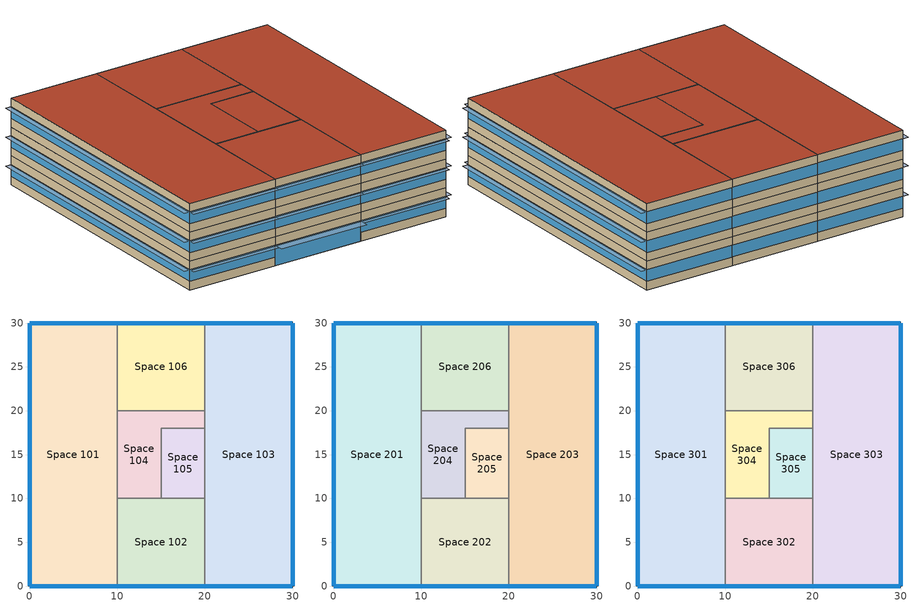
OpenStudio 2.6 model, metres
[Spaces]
Space 101
 floor ground: 10,30 10,0 0,0 0,30 z0
 wall outside: 10,30 0,30 0,0 10,0 z0:3.05
 wall to Space 106: 10,20 10,30 z0:3.05
 wall to Space 104: 10,10 10,20 z0:3.05
 wall to Space 102: 10,0 10,10 z0:3.05
 window: 9.97,30 0.03,30 / 0.03,0 9.97,0 z0.93:2.16; 0,29.97 0,0.03 z0.93:2.15
Space 102
 floor ground: 20,10 20,0 10,0 10,10 z0
 wall outside: 10,0 20,0 z0:3.05
 wall to Space 104: 15,10 10,10 z0:3.05
 wall to Space 105: 20,10 15,10 z0:3.05
 wall to Space 103: 20,0 20,10 z0:3.05
 window: 10.03,0 19.97,0 z0.03:2.17
Space 103
 floor ground: 30,30 30,0 20,0 20,30 z0
 wall outside: 20,0 30,0 30,30 20,30 z0:3.05
 wall to Space 105: 20,18 20,10 z0:3.05
 wall to Space 104: 20,20 20,18 z0:3.05
 wall to Space 106: 20,30 20,20 z0:3.05
 window: 29.97,30 20.03,30 / 20.03,0 29.97,0 z0.93:2.16; 30,0.03 30,29.97 z0.93:2.15
Space 104
 floor ground: 20,20 20,18 15,18 15,10 10,10 10,20 z0
 wall to Space 105: 15,10 15,18 20,18 z0:3.05
 wall to Space 106: 20,20 10,20 z0:3.05
Space 105
 floor ground: 20,18 20,10 15,10 15,18 z0
Space 106
 floor ground: 20,30 20,20 10,20 10,30 z0
 wall outside: 20,30 10,30 z0:3.05
 window: 19.97,30 10.03,30 z0.93:2.16
Space 201
 floor to Space 101: 10,30 10,0 0,0 0,30 z3.05
 wall outside: 10,30 0,30 0,0 10,0 z3.05:6.1
 wall to Space 206: 10,20 10,30 z3.05:6.1
 wall to Space 204: 10,10 10,20 z3.05:6.1
 wall to Space 202: 10,0 10,10 z3.05:6.1
 window: 0.03,0 9.97,0 / 9.97,30 0.03,30 / 0,29.97 0,0.03 z3.98:5.2
Space 202
 floor to Space 102: 20,10 20,0 10,0 10,10 z3.05
 wall outside: 10,0 20,0 z3.05:6.1
 wall to Space 204: 15,10 10,10 z3.05:6.1
 wall to Space 205: 20,10 15,10 z3.05:6.1
 wall to Space 203: 20,0 20,10 z3.05:6.1
 window: 10.03,0 19.97,0 z3.98:5.2
Space 203
 floor to Space 103: 30,30 30,0 20,0 20,30 z3.05
 wall outside: 20,0 30,0 30,30 20,30 z3.05:6.1
 wall to Space 205: 20,18 20,10 z3.05:6.1
 wall to Space 204: 20,20 20,18 z3.05:6.1
 wall to Space 206: 20,30 20,20 z3.05:6.1
 window: 29.97,30 20.03,30 / 30,0.03 30,29.97 / 20.03,0 29.97,0 z3.98:5.2
Space 204
 floor to Space 104: 20,20 20,18 15,18 15,10 10,10 10,20 z3.05
 wall to Space 205: 15,10 15,18 20,18 z3.05:6.1
 wall to Space 206: 20,20 10,20 z3.05:6.1
Space 205
 floor to Space 105: 20,18 20,10 15,10 15,18 z3.05
Space 206
 floor to Space 106: 20,30 20,20 10,20 10,30 z3.05
 wall outside: 20,30 10,30 z3.05:6.1
 window: 19.97,30 10.03,30 z3.98:5.2
Space 301
 floor to Space 201: 10,30 10,0 0,0 0,30 z6.1
 wall outside: 10,30 0,30 0,0 10,0 z6.1:9.14
 wall to Space 306: 10,20 10,30 z6.1:9.14
 wall to Space 304: 10,10 10,20 z6.1:9.14
 wall to Space 302: 10,0 10,10 z6.1:9.14
 window: 0,29.97 0,0.03 / 9.97,30 0.03,30 / 0.03,0 9.97,0 z7.03:8.25
 roof outside: 10,0 10,30 0,30 0,0 z9.14
Space 302
 floor to Space 202: 20,10 20,0 10,0 10,10 z6.1
 wall outside: 10,0 20,0 z6.1:9.14
 wall to Space 304: 15,10 10,10 z6.1:9.14
 wall to Space 305: 20,10 15,10 z6.1:9.14
 wall to Space 303: 20,0 20,10 z6.1:9.14
 window: 10.03,0 19.97,0 z7.03:8.25
 roof outside: 20,0 20,10 10,10 10,0 z9.14
Space 303
 floor to Space 203: 30,30 30,0 20,0 20,30 z6.1
 wall outside: 20,0 30,0 30,30 20,30 z6.1:9.14
 wall to Space 305: 20,18 20,10 z6.1:9.14
 wall to Space 304: 20,20 20,18 z6.1:9.14
 wall to Space 306: 20,30 20,20 z6.1:9.14
 window: 29.97,30 20.03,30 / 30,0.03 30,29.97 / 20.03,0 29.97,0 z7.03:8.25
 roof outside: 30,0 30,30 20,30 20,0 z9.14
Space 304
 floor to Space 204: 20,20 20,18 15,18 15,10 10,10 10,20 z6.1
 wall to Space 305: 15,10 15,18 20,18 z6.1:9.14
 wall to Space 306: 20,20 10,20 z6.1:9.14
 roof outside: 15,10 15,18 20,18 20,20 10,20 10,10 z9.14
Space 305
 floor to Space 205: 20,18 20,10 15,10 15,18 z6.1
 roof outside: 20,10 20,18 15,18 15,10 z9.14
Space 306
 floor to Space 206: 20,30 20,20 10,20 10,30 z6.1
 wall outside: 20,30 10,30 z6.1:9.14
 window: 19.97,30 10.03,30 z7.03:8.25
 roof outside: 20,20 20,30 10,30 10,20 z9.14
shading: 30.61,0.03 30.61,29.97 30,29.97 30,0.03 z2.15; 30.61,0.03 30.61,29.97 30,29.97 30,0.03 z8.25; 9.97,-0.61 9.97,0 0.03,0 0.03,-0.61 z2.16; 29.97,-0.61 29.97,0 20.03,0 20.03,-0.61 z2.16; 0,0.03 0,29.97 -0.61,29.97 -0.61,0.03 z2.15; 9.97,-0.61 9.97,0 0.03,0 0.03,-0.61 z5.2; 0,0.03 0,29.97 -0.61,29.97 -0.61,0.03 z8.25; 29.97,-0.61 29.97,0 20.03,0 20.03,-0.61 z5.2; 19.97,-0.61 19.97,0 10.03,0 10.03,-0.61 z5.2; 30.61,0.03 30.61,29.97 30,29.97 30,0.03 z5.2; 0,0.03 0,29.97 -0.61,29.97 -0.61,0.03 z5.2; 29.97,-0.61 29.97,0 20.03,0 20.03,-0.61 z8.25; 9.97,-0.61 9.97,0 0.03,0 0.03,-0.61 z8.25; 19.97,-0.61 19.97,0 10.03,0 10.03,-0.61 z8.25; 19.97,-1.07 19.97,0 10.03,0 10.03,-1.07 z2.17
[Building]
Building 1: Space Type=189.1-2009 - Office - OpenOffice - CZ4-8; Default Construction Set=189.1-2009 - CZ5 - Office
[Site]
BELGRADE: Latitude {deg}=44.82; Longitude {deg}=20.28; Time Zone {hr}=1; Elevation {m}=99
[ClimateZones]
Climate Zone Institution Name 1=ASHRAE; Climate Zone Document Name 1=ANSI/ASHRAE Standard 169; Climate Zone Document Year 1=2006; Climate Zone Institution Name 2=CEC; Climate Zone Document Name 2=California Climate Zone Descriptions; Climate Zone Document Year 2=1995
[DefaultConstructionSet] Interior Partition Construction=Interior Partition
Name | Default Exterior Surface Constructions | Default Interior Surface Constructions | Default Ground Contact Surface Constructions | Default Exterior SubSurface Constructions | Default Interior SubSurface Constructions
189.1-2009 - CZ5 - Office | Default Surface Constructions 13 | Default Surface Constructions 14 | Default Surface Constructions 15 | Default Sub Surface Constructions 9 | Default Sub Surface Constructions 10
OS Belgrade case 3 CZ8 - Office | Default Surface Constructions 25 | Default Surface Constructions 26 | Default Surface Constructions 27 | Default Sub Surface Constructions 17 | Default Sub Surface Constructions 18
[DefaultSurfaceConstructions]
Name | Floor Construction | Wall Construction | Roof Ceiling Construction
Default Surface Constructions 13 | ExtSlabCarpet 4in ClimateZone 1-8 | ASHRAE 189.1-2009 ExtWall Mass ClimateZone 5 | ASHRAE 189.1-2009 ExtRoof IEAD ClimateZone 2-5
Default Surface Constructions 14; Default Surface Constructions 26 | Interior Floor | Interior Wall | Interior Ceiling
Default Surface Constructions 15; Default Surface Constructions 27 | ExtSlabCarpet 4in ClimateZone 1-8 | ExtSlabCarpet 4in ClimateZone 1-8 | ExtSlabCarpet 4in ClimateZone 1-8
Default Surface Constructions 25 | ExtSlabCarpet 4in ClimateZone 1-8 | OS Belgrade wall 3 Z8 | OS roof Belgrade ClimateZone 8
[Construction]
ExtSlabCarpet 4in ClimateZone 1-8: MAT-CC05 4 HW CONCRETE, CP02 CARPET PAD
Interior Floor: OS 2cm Acoustic tile, F05 Ceiling air space resistance, M11 100mm lightweight concrete
Interior Wall: G01a 19mm gypsum board, F04 Wall air space resistance, G01a 19mm gypsum board
Interior Ceiling: M11 100mm lightweight concrete, F05 Ceiling air space resistance, OS 2cm Acoustic tile
Exterior Door: F08 Metal surface, I01 25mm insulation board
Interior Window: Clear 3mm
Interior Door; Interior Partition: G05 25mm wood
ASHRAE 189.1-2009 ExtRoof IEAD ClimateZone 2-5: Roof Membrane, Roof Insulation [21], Metal Decking
ASHRAE 189.1-2009 ExtWindow ClimateZone 3: Theoretical Glass [202]
ASHRAE 189.1-2009 ExtWindow ClimateZone 4-5: Theoretical Glass [207]
ASHRAE 189.1-2009 ExtWall Mass ClimateZone 5: 1IN Stucco, OS Wall concrete 20cm, Wall Insulation [40], 1/2IN Gypsum
OS Belgrade wall 3 Z8: 3cm Stucco, OS Wall Insulation 8cm, OS Wall concrete 20cm, OS 5cm Wall Insulation [36], OS 2cm Acoustic tile, OS Gypsium 2cm
OS roof Belgrade ClimateZone 8: OS Roof Membrane, Roof Insulation [26], OS Metal Decking
[Material] Thermal Absorptance=0.9
Name | Roughness | Thickness {m} | Conductivity {W/m-K} | Density {kg/m3} | Specific Heat {J/kg-K} | Solar Absorptance | Visible Absorptance
MAT-CC05 4 HW CONCRETE | Rough | 0.1016 | 1.311 | 2240 | 836.8 | 0.85 | 0.85
1IN Stucco | Smooth | 0.0253 | 0.6918 | 1858 | 837 | 0.92 | 0.92
OS Wall concrete 20cm | MediumRough | 0.2 | 1.7296 | 2243 | 837 | 0.65 | 0.65
1/2IN Gypsum | Smooth | 0.0127 | 0.16 | 784.9 | 830 | 0.4 | 0.4
Roof Membrane | VeryRough | 0.0095 | 0.16 | 1121.29 | 1460 | 0.7 | 0.7
Metal Decking | MediumSmooth | 0.0015 | 45.006 | 7680 | 418.4 | 0.6 | 0.6
OS 2cm Acoustic tile | MediumSmooth | 0.02 | 0.06 | 368 | 590 | 0.3 | 0.3
M11 100mm lightweight concrete | MediumRough | 0.1016 | 0.53 | 1280 | 840 | 0.5 | 0.5
G01a 19mm gypsum board | MediumSmooth | 0.019 | 0.16 | 800 | 1090 | 0.4 | 0.4
F08 Metal surface | Smooth | 0.0008 | 45.28 | 7824 | 500 | 0.7 | 0.7
I01 25mm insulation board | MediumRough | 0.0254 | 0.03 | 43 | 1210 | 0.6 | 0.6
G05 25mm wood | MediumSmooth | 0.0254 | 0.15 | 608 | 1630 | 0.5 | 0.5
Roof Insulation [21] | MediumRough | 0.2105 | 0.049 | 265 | 836.8 | 0.7 | 0.7
Wall Insulation [40] | MediumRough | 0.0794 | 0.0432 | 91 | 837 | 0.5 | 0.5
Roof Insulation [26] | MediumRough | 0.2941 | 0.049 | 265 | 836.8 | 0.7 | 0.7
3cm Stucco | Smooth | 0.03 | 0.6918 | 1858 | 837 | 0.92 | 0.92
OS 5cm Wall Insulation [36] | MediumRough | 0.05 | 0.0432 | 91 | 837 | 0.5 | 0.5
OS Gypsium 2cm | Smooth | 0.02 | 0.16 | 784.9 | 830 | 0.4 | 0.4
OS Metal Decking | MediumSmooth | 0.002 | 45.006 | 7680 | 418.4 | 0.6 | 0.6
OS Roof Membrane | VeryRough | 0.01 | 0.16 | 1121.29 | 1460 | 0.7 | 0.7
OS Wall Insulation 8cm | MediumRough | 0.08 | 0.0432 | 91 | 837 | 0.5 | 0.5
[Material:NoMass]
CP02 CARPET PAD: Roughness=Smooth; Thermal Resistance {m2-K/W}=0.1; Thermal Absorptance=0.9; Solar Absorptance=0.8; Visible Absorptance=0.8
[Material:AirGap]
Name | Thermal Resistance {m2-K/W}
F05 Ceiling air space resistance | 0.18
F04 Wall air space resistance | 0.15
[DefaultSubSurfaceConstructions]
Name | Fixed Window Construction | Operable Window Construction | Door Construction | Tubular Daylight Dome Construction | Tubular Daylight Diffuser Construction
Default Sub Surface Constructions 9 | ASHRAE 189.1-2009 ExtWindow ClimateZone 4-5 | ASHRAE 189.1-2009 ExtWindow ClimateZone 4-5 | Exterior Door | Interior Window | Interior Window
Default Sub Surface Constructions 10; Default Sub Surface Constructions 18 | Interior Window | Interior Window | Interior Door
Default Sub Surface Constructions 17 | ASHRAE 189.1-2009 ExtWindow ClimateZone 3 | ASHRAE 189.1-2009 ExtWindow ClimateZone 3 | Exterior Door | Interior Window | Interior Window
[WindowMaterial:Glazing] Optical Data Type=SpectralAverage; Thickness {m}=0.003; Back Side Solar Reflectance at Normal Incidence=0; Back Side Visible Reflectance at Normal Incidence=0; Infrared Transmittance at Normal Incidence=0; Dirt Correction Factor for Solar and Visible Transmittance=1; Solar Diffusing=No
Name | Solar Transmittance at Normal Incidence | Front Side Solar Reflectance at Normal Incidence | Visible Transmittance at Normal Incidence | Front Side Visible Reflectance at Normal Incidence | Front Side Infrared Hemispherical Emissivity | Back Side Infrared Hemispherical Emissivity | Conductivity {W/m-K}
Clear 3mm | 0.837 | 0.075 | 0.898 | 0.081 | 0.84 | 0.84 | 0.9
Theoretical Glass [202] | 0.2325 | 0.7175 | 0.3192 | 0.6308 | 0.9 | 0.9 | 0.0192
Theoretical Glass [207] | 0.3311 | 0.6189 | 0.44 | 0.51 | 0.9 | 0.9 | 0.0133
[WindowMaterial:Blind]
Window Material Blind 1: Slat Width {m}=0.025; Slat Separation {m}=0.01875; Front Side Slat Beam Solar Reflectance=0.5; Back Side Slat Beam Solar Reflectance=0.5; Front Side Slat Diffuse Solar Reflectance=0.5; Back Side Slat Diffuse Solar Reflectance=0.5; Slat Beam Visible Transmittance=0
[SpaceType] Standards Building Type=Office
Name | Default Schedule Set | Design Specification Outdoor Air Object | Standards Space Type
189.1-2009 - Office - BreakRoom - CZ1-3 | Belgrade BreakRoom - CZ1-3 Schedule Set | 189.1-2009 - Office - BreakRoom - CZ1-3 Ventilation | BreakRoom
189.1-2009 - Office - IT_Room - CZ1-3 | Belgrade IT_Room - CZ1-3 Schedule Set | 189.1-2009 - Office - IT_Room - CZ1-3 Ventilation | IT_Room
189.1-2009 - Office - Lobby - CZ1-3 | Belgrade Lobby - CZ1-3 Schedule Set | 189.1-2009 - Office - Lobby - CZ1-3 Ventilation | Lobby
189.1-2009 - Office - OpenOffice - CZ1-3 | Belgrade OpenOffice - CZ1-3 Schedule Set | 189.1-2009 - Office - OpenOffice - CZ1-3 Ventilation | OpenOffice
189.1-2009 - Office - Stair - CZ1-3 | Belgrade Stair - CZ1-3 Schedule Set | 189.1-2009 - Office - Stair - CZ1-3 Ventilation | Stair
189.1-2009 - Office - OpenOffice - CZ4-8 | 189.1-2009 - Office - OpenOffice - CZ4-8 Schedule Set | 189.1-2009 - Office - OpenOffice - CZ4-8 Ventilation | OpenOffice
[DefaultScheduleSet] Lighting Schedule=Office Bldg Light; Infiltration Schedule=Office Infil Quarter On
Name | Hours of Operation Schedule | Number of People Schedule | People Activity Level Schedule | Electric Equipment Schedule
Belgrade BreakRoom - CZ1-3 Schedule Set; Belgrade IT_Room - CZ1-3 Schedule Set; Belgrade Lobby - CZ1-3 Schedule Set | Office Work Occ | Office Misc Occ | Office Activity | Office Bldg Equip
Belgrade OpenOffice - CZ1-3 Schedule Set | Office Work Occ | Office Work Occ | Office Activity | Office Bldg Equip
Belgrade Stair - CZ1-3 Schedule Set | Office Work Occ
189.1-2009 - Office - OpenOffice - CZ4-8 Schedule Set |  | Office Work Occ | Office Activity | Office Bldg Equip
[Lights:Definition] Design Level Calculation Method=Watts/Area
Name | Watts per Space Floor Area {W/m2}
189.1-2009 - Office - BreakRoom - CZ1-3 Lights Definition | 11.625
189.1-2009 - Office - IT_Room - CZ1-3 Lights Definition; 189.1-2009 - Office - OpenOffice - CZ1-3 Lights Definition; 189.1-2009 - Office - OpenOffice - CZ4-8 Lights Definition | 10.6563
189.1-2009 - Office - Lobby - CZ1-3 Lights Definition | 12.5938
189.1-2009 - Office - Stair - CZ1-3 Lights Definition | 5.81251
[Lights]
Name | Lights Definition | Space or SpaceType
189.1-2009 - Office - BreakRoom - CZ1-3 Lights | 189.1-2009 - Office - BreakRoom - CZ1-3 Lights Definition | 189.1-2009 - Office - BreakRoom - CZ1-3
189.1-2009 - Office - IT_Room - CZ1-3 Lights | 189.1-2009 - Office - IT_Room - CZ1-3 Lights Definition | 189.1-2009 - Office - IT_Room - CZ1-3
189.1-2009 - Office - Lobby - CZ1-3 Lights | 189.1-2009 - Office - Lobby - CZ1-3 Lights Definition | 189.1-2009 - Office - Lobby - CZ1-3
189.1-2009 - Office - OpenOffice - CZ1-3 Lights | 189.1-2009 - Office - OpenOffice - CZ1-3 Lights Definition | 189.1-2009 - Office - OpenOffice - CZ1-3
189.1-2009 - Office - Stair - CZ1-3 Lights | 189.1-2009 - Office - Stair - CZ1-3 Lights Definition | 189.1-2009 - Office - Stair - CZ1-3
189.1-2009 - Office - OpenOffice - CZ4-8 Lights | 189.1-2009 - Office - OpenOffice - CZ4-8 Lights Definition | 189.1-2009 - Office - OpenOffice - CZ4-8
[DesignSpecification:OutdoorAir] Outdoor Air Method=Sum
Name | Outdoor Air Flow per Person {m3/s-person} | Outdoor Air Flow per Floor Area {m3/s-m2}
189.1-2009 - Office - BreakRoom - CZ1-3 Ventilation; 189.1-2009 - Office - Lobby - CZ1-3 Ventilation | 0.00707921
189.1-2009 - Office - IT_Room - CZ1-3 Ventilation; 189.1-2009 - Office - Stair - CZ1-3 Ventilation |  | 0.000254
189.1-2009 - Office - OpenOffice - CZ1-3 Ventilation; 189.1-2009 - Office - OpenOffice - CZ4-8 Ventilation | 0.00943895
[People:Definition] Number of People Calculation Method=People/Area; Fraction Radiant=0.3
Name | People per Space Floor Area {person/m2}
189.1-2009 - Office - BreakRoom - CZ1-3 People Definition | 0.538196
189.1-2009 - Office - IT_Room - CZ1-3 People Definition | 0.0538196
189.1-2009 - Office - Lobby - CZ1-3 People Definition | 0.107639
189.1-2009 - Office - OpenOffice - CZ1-3 People Definition; 189.1-2009 - Office - OpenOffice - CZ4-8 People Definition | 0.0565105
[People]
Name | People Definition | Space or SpaceType | Multiplier
189.1-2009 - Office - BreakRoom - CZ1-3 People | 189.1-2009 - Office - BreakRoom - CZ1-3 People Definition | 189.1-2009 - Office - BreakRoom - CZ1-3
189.1-2009 - Office - IT_Room - CZ1-3 People | 189.1-2009 - Office - IT_Room - CZ1-3 People Definition | 189.1-2009 - Office - IT_Room - CZ1-3
189.1-2009 - Office - Lobby - CZ1-3 People | 189.1-2009 - Office - Lobby - CZ1-3 People Definition | 189.1-2009 - Office - Lobby - CZ1-3
189.1-2009 - Office - OpenOffice - CZ1-3 People | 189.1-2009 - Office - OpenOffice - CZ1-3 People Definition | 189.1-2009 - Office - OpenOffice - CZ1-3
189.1-2009 - Office - OpenOffice - CZ4-8 People | 189.1-2009 - Office - OpenOffice - CZ4-8 People Definition | 189.1-2009 - Office - OpenOffice - CZ4-8
People 1 | 189.1-2009 - Office - BreakRoom - CZ1-3 People Definition | Space 101 | 1
[SpaceInfiltration:DesignFlowRate] Design Flow Rate Calculation Method=Flow/ExteriorArea
Name | Space or SpaceType | Flow per Exterior Surface Area {m3/s-m2}
189.1-2009 - Office - BreakRoom - CZ1-3 Infiltration | 189.1-2009 - Office - BreakRoom - CZ1-3 | 0.00030226
189.1-2009 - Office - IT_Room - CZ1-3 Infiltration | 189.1-2009 - Office - IT_Room - CZ1-3 | 0.00030226
189.1-2009 - Office - Lobby - CZ1-3 Infiltration | 189.1-2009 - Office - Lobby - CZ1-3 | 0.00030226
189.1-2009 - Office - OpenOffice - CZ1-3 Infiltration | 189.1-2009 - Office - OpenOffice - CZ1-3 | 0.00030226
189.1-2009 - Office - Stair - CZ1-3 Infiltration | 189.1-2009 - Office - Stair - CZ1-3 | 0.00030226
189.1-2009 - Office - OpenOffice - CZ4-8 Infiltration | 189.1-2009 - Office - OpenOffice - CZ4-8 | 0.000226568
[ElectricEquipment:Definition] Design Level Calculation Method=Watts/Area
Name | Watts per Space Floor Area {W/m2}
189.1-2009 - Office - BreakRoom - CZ1-3 Electric Equipment Definition | 48.007
189.1-2009 - Office - IT_Room - CZ1-3 Electric Equipment Definition | 16.7917
189.1-2009 - Office - Lobby - CZ1-3 Electric Equipment Definition | 0.753474
189.1-2009 - Office - OpenOffice - CZ1-3 Electric Equipment Definition; 189.1-2009 - Office - OpenOffice - CZ4-8 Electric Equipment Definition | 7.64238
[ElectricEquipment]
Name | Electric Equipment Definition | Space or SpaceType
189.1-2009 - Office - BreakRoom - CZ1-3 Electric Equipment | 189.1-2009 - Office - BreakRoom - CZ1-3 Electric Equipment Definition | 189.1-2009 - Office - BreakRoom - CZ1-3
189.1-2009 - Office - IT_Room - CZ1-3 Electric Equipment | 189.1-2009 - Office - IT_Room - CZ1-3 Electric Equipment Definition | 189.1-2009 - Office - IT_Room - CZ1-3
189.1-2009 - Office - Lobby - CZ1-3 Electric Equipment | 189.1-2009 - Office - Lobby - CZ1-3 Electric Equipment Definition | 189.1-2009 - Office - Lobby - CZ1-3
189.1-2009 - Office - OpenOffice - CZ1-3 Electric Equipment | 189.1-2009 - Office - OpenOffice - CZ1-3 Electric Equipment Definition | 189.1-2009 - Office - OpenOffice - CZ1-3
189.1-2009 - Office - OpenOffice - CZ4-8 Electric Equipment | 189.1-2009 - Office - OpenOffice - CZ4-8 Electric Equipment Definition | 189.1-2009 - Office - OpenOffice - CZ4-8
[ThermostatSetpoint:DualSetpoint] Heating Setpoint Temperature Schedule=Medium Office HtgSetp; Cooling Setpoint Temperature Schedule=Medium Office ClgSetp
Thermal Zone 1 Thermostat; Thermal Zone 2 Thermostat; Thermal Zone 4 Thermostat; Thermal Zone 5 Thermostat 1; Thermal Zone 6 Thermostat; Thermal Zone 7 Thermostat 1; Thermal Zone 3 Thermostat; Thermal Zone 8 Thermostat
[ShadingControl]
Shading Control 1: Shading Type=InteriorBlind; Shading Device Material=Window Material Blind 1
[BuildingStory] Nominal Floor to Floor Height {m}=3.048
Name | Nominal Z Coordinate {m}
Building Story 1 | 0
Building Story 2 | 3.048
Building Story 3 | 6.096
[Space] Default Construction Set=OS Belgrade case 3 CZ8 - Office
Name | Space Type | Default Schedule Set | Building Story | Thermal Zone
Space 101; Space 103; Space 106 | 189.1-2009 - Office - OpenOffice - CZ1-3 | Belgrade OpenOffice - CZ1-3 Schedule Set | Building Story 1 | Thermal Zone 1
Space 102 | 189.1-2009 - Office - Lobby - CZ1-3 | Belgrade Lobby - CZ1-3 Schedule Set | Building Story 1 | Thermal Zone 2
Space 104 | 189.1-2009 - Office - Stair - CZ1-3 | Belgrade Stair - CZ1-3 Schedule Set | Building Story 1 | Thermal Zone 3
Space 105 | 189.1-2009 - Office - IT_Room - CZ1-3 | Belgrade IT_Room - CZ1-3 Schedule Set | Building Story 1 | Thermal Zone 4
Space 201; Space 202; Space 203; Space 206 | 189.1-2009 - Office - OpenOffice - CZ1-3 | Belgrade OpenOffice - CZ1-3 Schedule Set | Building Story 2 | Thermal Zone 5
Space 204 | 189.1-2009 - Office - Stair - CZ1-3 | Belgrade Stair - CZ1-3 Schedule Set | Building Story 2 | Thermal Zone 3
Space 205 | 189.1-2009 - Office - BreakRoom - CZ1-3 | Belgrade BreakRoom - CZ1-3 Schedule Set | Building Story 2 | Thermal Zone 6
Space 301; Space 302; Space 303; Space 306 | 189.1-2009 - Office - OpenOffice - CZ1-3 | Belgrade OpenOffice - CZ1-3 Schedule Set | Building Story 3 | Thermal Zone 7
Space 304 | 189.1-2009 - Office - Stair - CZ1-3 | Belgrade Stair - CZ1-3 Schedule Set | Building Story 3 | Thermal Zone 3
Space 305 | 189.1-2009 - Office - BreakRoom - CZ1-3 | Belgrade BreakRoom - CZ1-3 Schedule Set | Building Story 3 | Thermal Zone 8
[ThermalZone] Use Ideal Air Loads=Yes
Name | Thermostat
Thermal Zone 1 | Thermal Zone 1 Thermostat
Thermal Zone 2 | Thermal Zone 2 Thermostat
Thermal Zone 3 | Thermal Zone 3 Thermostat
Thermal Zone 4 | Thermal Zone 4 Thermostat
Thermal Zone 5 | Thermal Zone 5 Thermostat 1
Thermal Zone 6 | Thermal Zone 6 Thermostat
Thermal Zone 7 | Thermal Zone 7 Thermostat 1
Thermal Zone 8 | Thermal Zone 8 Thermostat
[Sizing:Zone] Zone Cooling Design Supply Air Temperature Input Method=SupplyAirTemperature; Zone Cooling Design Supply Air Temperature {C}=14; Zone Cooling Design Supply Air Temperature Difference {deltaC}=11.11; Zone Heating Design Supply Air Temperature Input Method=SupplyAirTemperature; Zone Heating Design Supply Air Temperature {C}=40; Zone Heating Design Supply Air Temperature Difference {deltaC}=11.11; Zone Cooling Design Supply Air Humidity Ratio {kg-H2O/kg-air}=0.0085; Zone Heating Design Supply Air Humidity Ratio {kg-H2O/kg-air}=0.008; Cooling Design Air Flow Method=DesignDay; Heating Design Air Flow Method=DesignDay; Account for Dedicated Outdoor Air System=No; Dedicated Outdoor Air System Control Strategy=NeutralSupplyAir; Dedicated Outdoor Air Low Setpoint Temperature for Design {C}=autosize; Dedicated Outdoor Air High Setpoint Temperature for Design {C}=autosize
Thermal Zone 1; Thermal Zone 2; Thermal Zone 3; Thermal Zone 4; Thermal Zone 5; Thermal Zone 6; Thermal Zone 7; Thermal Zone 8
[Schedule:Ruleset]
Name | Default Day Schedule | Summer Design Day Schedule | Winter Design Day Schedule
Office Bldg Light | Office Bldg Light Default Schedule | Office Bldg Light Summer Design Day | Office Bldg Light Winter Design Day
Office Misc Occ | Office Bldg Occ Default Schedule 1 | Office Bldg Occ Summer Design Day 1 | Office Bldg Occ Winter Design Day 1
Office Activity | Office Activity Default Schedule | Office Activity Summer Design Day | Office Activity Winter Design Day
Office Infil Quarter On | Office Infil Quarter On Default Schedule | Office Infil Quarter On Summer Design Day | Office Infil Quarter On Winter Design Day
Office Bldg Equip | Office Bldg Equip Default Schedule | Office Bldg Equip Summer Design Day | Office Bldg Equip Winter Design Day
Medium Office HtgSetp | Medium Office HtgSetp Default Schedule | Medium Office HtgSetp Summer Design Day | Medium Office HtgSetp Winter Design Day
Medium Office ClgSetp | Medium Office ClgSetp Default Schedule | Medium Office ClgSetp Summer Design Day | Medium Office ClgSetp Winter Design Day
Office Work Occ | Office Bldg Occ Default Schedule | Office Bldg Occ Summer Design Day | Office Bldg Occ Winter Design Day
[Schedule:Day]
Office Bldg Light Default Schedule: 5, 0, 0.05, 7, 0, 0.1, 8, 0, 0.3, 17, 0, 0.9, 18, 0, 0.7, 20, 0, 0.5, 22, 0, 0.3, 23, 0, 0.1, 24, 0, 0.05
Office Bldg Light Summer Design Day; Office Infil Quarter On Rule 1 Day Schedule; Office Bldg Equip Summer Design Day: 24, 0, 1
Office Bldg Light Winter Design Day; Office Bldg Occ Winter Design Day 1; Office Bldg Occ Rule 1 Day Schedule 1; Office Bldg Equip Winter Design Day; Office Bldg Occ Winter Design Day; Office Bldg Occ Rule 1 Day Schedule: 24, 0, 0
Office Bldg Light Rule 1 Day Schedule: 24, 0, 0.05
Office Bldg Light Rule 2 Day Schedule: 6, 0, 0.05, 8, 0, 0.1, 14, 0, 0.5, 17, 0, 0.15, 24, 0, 0.05
Office Bldg Occ Default Schedule 1: 6, 0, 0, 7, 0, 0.1, 8, 0, 0.2, 20, 0, 0.4, 22, 0, 0.1, 24, 0, 0.05
Office Bldg Occ Summer Design Day 1; Office Bldg Occ Summer Design Day: 6, 0, 0, 22, 0, 1, 24, 0, 0.05
Office Bldg Occ Rule 2 Day Schedule 1: 6, 0, 0, 8, 0, 0.1, 14, 0, 0.25, 17, 0, 0.1, 24, 0, 0
Office Activity Default Schedule; Office Activity Summer Design Day; Office Activity Winter Design Day: 24, 0, 132
Office Infil Quarter On Default Schedule; Office Infil Quarter On Summer Design Day: 6, 0, 1, 22, 0, 0.25, 24, 0, 1
Office Infil Quarter On Winter Design Day; Office Infil Quarter On Rule 2 Day Schedule: 6, 0, 1, 18, 0, 0.25, 24, 0, 1
Office Bldg Equip Default Schedule: 8, 0, 0.4, 12, 0, 0.9, 13, 0, 0.8, 17, 0, 0.9, 18, 0, 0.8, 20, 0, 0.6, 22, 0, 0.5, 24, 0, 0.4
Office Bldg Equip Rule 1 Day Schedule: 24, 0, 0.3
Office Bldg Equip Rule 2 Day Schedule: 6, 0, 0.3, 8, 0, 0.4, 14, 0, 0.5, 17, 0, 0.35, 24, 0, 0.3
Medium Office HtgSetp Default Schedule: 6, 0, 15.6, 22, 0, 21, 24, 0, 15.6
Medium Office HtgSetp Summer Design Day; Medium Office HtgSetp Rule 1 Day Schedule: 24, 0, 15.6
Medium Office HtgSetp Winter Design Day: 24, 0, 21
Medium Office HtgSetp Rule 2 Day Schedule: 6, 0, 15.6, 18, 0, 21, 24, 0, 15.6
Medium Office ClgSetp Default Schedule; Medium Office ClgSetp Summer Design Day: 6, 0, 26.7, 22, 0, 24, 24, 0, 26.7
Medium Office ClgSetp Winter Design Day; Medium Office ClgSetp Rule 1 Day Schedule: 24, 0, 26.7
Medium Office ClgSetp Rule 2 Day Schedule: 6, 0, 26.7, 18, 0, 24, 24, 0, 26.7
Office Bldg Occ Default Schedule: 6, 0, 0, 7, 0, 0.1, 8, 0, 0.2, 12, 0, 0.85, 13, 0, 0.5, 17, 0, 0.85, 18, 0, 0.7, 20, 0, 0.4, 22, 0, 0.1, 24, 0, 0.05
Office Bldg Occ Rule 2 Day Schedule: 6, 0, 0, 8, 0, 0.1, 14, 0, 0.4, 17, 0, 0.1, 24, 0, 0
[Schedule:Rule] Apply Monday=No; Apply Tuesday=No; Apply Wednesday=No; Apply Thursday=No; Apply Friday=No; Date Specification Type=DateRange; Start Month=1; Start Day=1; End Month=12; End Day=31
Name | Schedule Ruleset | Rule Order | Day Schedule | Apply Sunday | Apply Saturday
Office Bldg Light Rule 1 | Office Bldg Light | 0 | Office Bldg Light Rule 1 Day Schedule | Yes | No
Office Bldg Light Rule 2 | Office Bldg Light | 1 | Office Bldg Light Rule 2 Day Schedule | No | Yes
Office Misc Occ Rule 1 | Office Misc Occ | 0 | Office Bldg Occ Rule 1 Day Schedule 1 | Yes | No
Office Misc Occ Rule 2 | Office Misc Occ | 1 | Office Bldg Occ Rule 2 Day Schedule 1 | No | Yes
Office Infil Quarter On Rule 1 | Office Infil Quarter On | 0 | Office Infil Quarter On Rule 1 Day Schedule | Yes | No
Office Infil Quarter On Rule 2 | Office Infil Quarter On | 1 | Office Infil Quarter On Rule 2 Day Schedule | No | Yes
Office Bldg Equip Rule 1 | Office Bldg Equip | 0 | Office Bldg Equip Rule 1 Day Schedule | Yes | No
Office Bldg Equip Rule 2 | Office Bldg Equip | 1 | Office Bldg Equip Rule 2 Day Schedule | No | Yes
Medium Office HtgSetp Rule 1 | Medium Office HtgSetp | 0 | Medium Office HtgSetp Rule 1 Day Schedule | Yes | No
Medium Office HtgSetp Rule 2 | Medium Office HtgSetp | 1 | Medium Office HtgSetp Rule 2 Day Schedule | No | Yes
Medium Office ClgSetp Rule 1 | Medium Office ClgSetp | 0 | Medium Office ClgSetp Rule 1 Day Schedule | Yes | No
Medium Office ClgSetp Rule 2 | Medium Office ClgSetp | 1 | Medium Office ClgSetp Rule 2 Day Schedule | No | Yes
Office Work Occ Rule 1 | Office Work Occ | 0 | Office Bldg Occ Rule 1 Day Schedule | Yes | No
Office Work Occ Rule 2 | Office Work Occ | 1 | Office Bldg Occ Rule 2 Day Schedule | No | Yes
